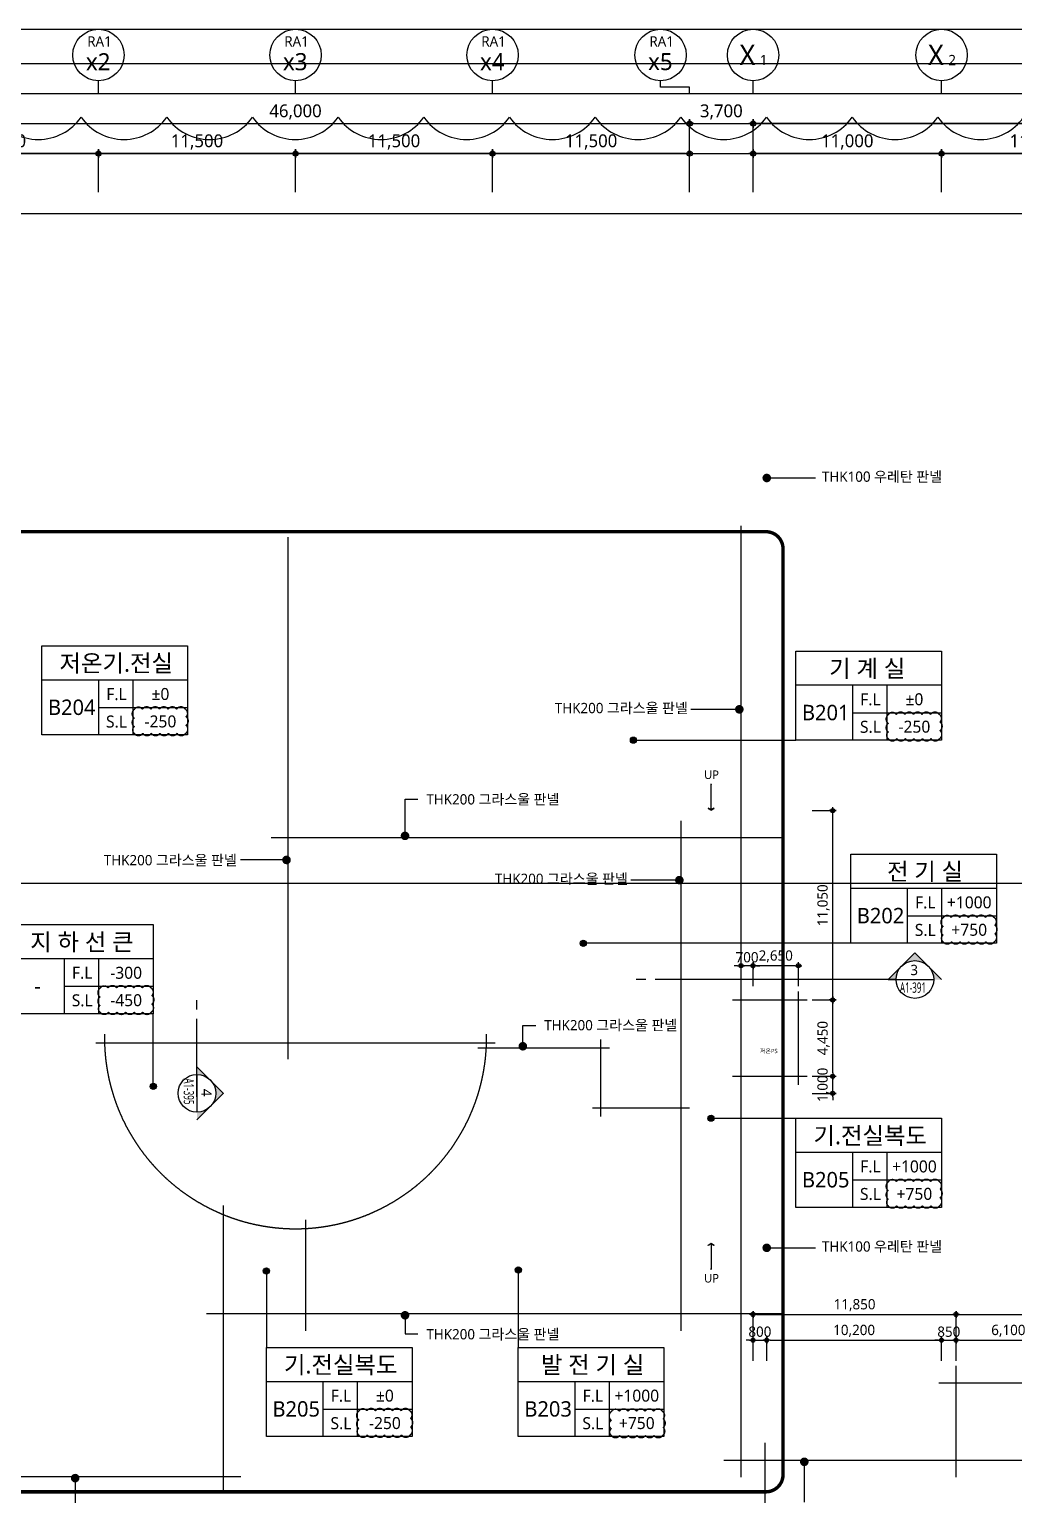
# Model space of a CAD drawing. Header units: millimetres. Extents: x 45782458 to 46215946, y 191740 to 1509539.
# Drawn here: x 45855736 to 45913183, y 1251934 to 1337440 of the extents above; entities that cross this region are included whole.
import ezdxf
from ezdxf.enums import TextEntityAlignment as Align

# ---------------------------------------------------------------- set-up
doc = ezdxf.new("R2010")
doc.units = ezdxf.units.MM
doc.header["$LTSCALE"] = 1000
doc.header["$MEASUREMENT"] = 0
doc.header["$PDSIZE"] = -10
for name, pattern in [('ACAD_ISO03W100', [30, 12, -18]), ('CEN', [62, 60, -1, 0, -1]), ('SYM$0$DASHDOT', [1, 0.5, -0.25, 0, -0.25])]:
    doc.linetypes.add(name, pattern=pattern)
doc.layers.get('0').update_dxf_attribs({"linetype": 'CONTINUOUS'})
doc.layers.get('Defpoints').update_dxf_attribs({"color": 171, "linetype": 'CONTINUOUS'})
for name, color, linetype in [('Center(AR)', 30, 'CEN'), ('DIM', 7, 'CONTINUOUS'), ('LED', 7, 'CONTINUOUS'), ('NDIM', 7, 'CONTINUOUS'), ('SYM', 7, 'CONTINUOUS'), ('SYM(AXIS)', 7, 'CONTINUOUS'), ('SYM(STAIR)', 251, 'CONTINUOUS'), ('TEXT(AXIS)', 2, 'CONTINUOUS'), ('TEXT(MIN)', 7, 'CONTINUOUS'), ('TEXT(노트)', 7, 'CONTINUOUS'), ('TEXT(실명)', 3, 'CONTINUOUS'), ('TEXT-기입', 6, 'CONTINUOUS'), ('TITLE', 7, 'CONTINUOUS'), ('구간정리', 6, 'CONTINUOUS')]:
    doc.layers.add(name, color=color, linetype=linetype)
doc.layers.add('CHECK', color=30, linetype='CONTINUOUS', plot=False)
doc.layers.add('VE변경사항적용-20220616', color=10, linetype='CONTINUOUS', plot=False)
doc.styles.add('CGS', font='cgse', dxfattribs={"bigfont": 'cgs'})
doc.styles.add('TE', font='malgun_0.ttf')
doc.styles.add('나눔바른고딕', font='NanumBarunGothic.ttf')
doc.dimstyles.new('BA', dxfattribs={"dimscale": 500, "dimtxt": 3, "dimasz": 1, "dimexe": 1, "dimexo": 5, "dimgap": 0.9, "dimtad": 1, "dimdec": 0, "dimdsep": 46, "dimlunit": 6, "dimtxsty": 'TE', "dimblk": 'DDD', "dimcen": 2.5, "dimclrd": 256, "dimclre": 256, "dimclrt": 3, "dimazin": 2, "dimtfac": 1, "dimtdec": 0, "dimtix": 1, "dimtmove": 2, "dimatfit": 3, "dimldrblk": 'DDD', "dimfxl": 1, "dimtolj": 1, "dimtzin": 0, "dimarcsym": 2})
doc.dimstyles.new('NDIM 1200', dxfattribs={"dimscale": 500, "dimtxt": 3, "dimasz": 1, "dimexe": 2, "dimexo": 2, "dimgap": 1, "dimtad": 1, "dimdec": 0, "dimdsep": 46, "dimtxsty": 'CGS', "dimblk": 'DOT0', "dimcen": 1, "dimdle": 8, "dimclrd": 2, "dimclre": 2, "dimclrt": 2, "dimadec": 0, "dimazin": 0, "dimtfac": 1, "dimtdec": 0, "dimtix": 1, "dimtmove": 2, "dimatfit": 3, "dimldrblk": 'DOT0', "dimfxl": 1, "dimtolj": 1, "dimtzin": 0, "dimlwd": -1, "dimlwe": -1, "dimarcsym": 0})

# ---------------------------------------------------------------- blocks, each defined once
blk = doc.blocks.new('DDD')
at = {"layer": 'DIM', "color": 0}
for p, q in [((-1, 0), (1, 0)), ((0, -1), (0, 1))]:
    blk.add_line(p, q, dxfattribs=at)
for radius in [0.6, 0.3]:
    blk.add_circle((0, 0), radius, dxfattribs=at)
blk = doc.blocks.new('*D187')
at = {"layer": 'Defpoints', "color": 0, "ltscale": 0.4, "transparency": 16777216}
for p in [(45882772, 1330190), (45882772, 1326690), (45894272, 1326690)]:
    blk.add_point(p, dxfattribs=at)
at = {"layer": 'NDIM', "lineweight": -2, "ltscale": 0.4, "transparency": 16777216}
for p, q in [((45882772, 1327940), (45882772, 1330440)), ((45894022, 1330190), (45883022, 1330190)), ((45894272, 1327940), (45894272, 1330440))]:
    blk.add_line(p, q, dxfattribs=at)
at = {"layer": 'NDIM', "lineweight": -2, "ltscale": 0.4, "transparency": 16777216, "xscale": 250, "yscale": 250, "zscale": 250, "rotation": 180}
blk.add_blockref('DDD', (45882772, 1330190), dxfattribs=at)
at = {"layer": 'NDIM', "lineweight": -2, "ltscale": 0.4, "transparency": 16777216, "xscale": 250, "yscale": 250, "zscale": 250}
blk.add_blockref('DDD', (45894272, 1330190), dxfattribs=at)
at = {"layer": 'NDIM', "color": 3, "ltscale": 0.4, "transparency": 16777216, "insert": (45888522, 1330868), "char_height": 750, "attachment_point": 5, "style": 'TE'}
blk.add_mtext('\\A1;11,500', dxfattribs=at)
blk = doc.blocks.new('*D188')
at = {"layer": 'Defpoints', "color": 0, "ltscale": 0.4, "transparency": 16777216}
for p in [(45871272, 1330190), (45871272, 1326690), (45882772, 1326690)]:
    blk.add_point(p, dxfattribs=at)
at = {"layer": 'NDIM', "lineweight": -2, "ltscale": 0.4, "transparency": 16777216}
for p, q in [((45871272, 1327940), (45871272, 1330440)), ((45882522, 1330190), (45871522, 1330190)), ((45882772, 1327940), (45882772, 1330440))]:
    blk.add_line(p, q, dxfattribs=at)
at = {"layer": 'NDIM', "lineweight": -2, "ltscale": 0.4, "transparency": 16777216, "xscale": 250, "yscale": 250, "zscale": 250, "rotation": 180}
blk.add_blockref('DDD', (45871272, 1330190), dxfattribs=at)
at = {"layer": 'NDIM', "lineweight": -2, "ltscale": 0.4, "transparency": 16777216, "xscale": 250, "yscale": 250, "zscale": 250}
blk.add_blockref('DDD', (45882772, 1330190), dxfattribs=at)
at = {"layer": 'NDIM', "color": 3, "ltscale": 0.4, "transparency": 16777216, "insert": (45877022, 1330868), "char_height": 750, "attachment_point": 5, "style": 'TE'}
blk.add_mtext('\\A1;11,500', dxfattribs=at)
blk = doc.blocks.new('*D189')
at = {"layer": 'Defpoints', "color": 0, "ltscale": 0.4, "transparency": 16777216}
for p in [(45859772, 1330190), (45859772, 1326690), (45871272, 1326690)]:
    blk.add_point(p, dxfattribs=at)
at = {"layer": 'NDIM', "lineweight": -2, "ltscale": 0.4, "transparency": 16777216}
for p, q in [((45859772, 1327940), (45859772, 1330440)), ((45871022, 1330190), (45860022, 1330190)), ((45871272, 1327940), (45871272, 1330440))]:
    blk.add_line(p, q, dxfattribs=at)
at = {"layer": 'NDIM', "lineweight": -2, "ltscale": 0.4, "transparency": 16777216, "xscale": 250, "yscale": 250, "zscale": 250, "rotation": 180}
blk.add_blockref('DDD', (45859772, 1330190), dxfattribs=at)
at = {"layer": 'NDIM', "lineweight": -2, "ltscale": 0.4, "transparency": 16777216, "xscale": 250, "yscale": 250, "zscale": 250}
blk.add_blockref('DDD', (45871272, 1330190), dxfattribs=at)
at = {"layer": 'NDIM', "color": 3, "ltscale": 0.4, "transparency": 16777216, "insert": (45865522, 1330868), "char_height": 750, "attachment_point": 5, "style": 'TE'}
blk.add_mtext('\\A1;11,500', dxfattribs=at)
blk = doc.blocks.new('*D190')
at = {"layer": 'Defpoints', "color": 0, "ltscale": 0.4, "transparency": 16777216}
for p in [(45848272, 1330190), (45848272, 1326690), (45859772, 1326690)]:
    blk.add_point(p, dxfattribs=at)
at = {"layer": 'NDIM', "lineweight": -2, "ltscale": 0.4, "transparency": 16777216}
for p, q in [((45848272, 1327940), (45848272, 1330440)), ((45859522, 1330190), (45848522, 1330190)), ((45859772, 1327940), (45859772, 1330440))]:
    blk.add_line(p, q, dxfattribs=at)
at = {"layer": 'NDIM', "lineweight": -2, "ltscale": 0.4, "transparency": 16777216, "xscale": 250, "yscale": 250, "zscale": 250, "rotation": 180}
blk.add_blockref('DDD', (45848272, 1330190), dxfattribs=at)
at = {"layer": 'NDIM', "lineweight": -2, "ltscale": 0.4, "transparency": 16777216, "xscale": 250, "yscale": 250, "zscale": 250}
blk.add_blockref('DDD', (45859772, 1330190), dxfattribs=at)
at = {"layer": 'NDIM', "color": 3, "ltscale": 0.4, "transparency": 16777216, "insert": (45854022, 1330868), "char_height": 750, "attachment_point": 5, "style": 'TE'}
blk.add_mtext('\\A1;11,500', dxfattribs=at)
blk = doc.blocks.new('*D191')
at = {"layer": 'Defpoints', "color": 0, "ltscale": 0.4, "transparency": 16777216}
for p in [(45894272, 1331940), (45848272, 1326690), (45894272, 1326690)]:
    blk.add_point(p, dxfattribs=at)
at = {"layer": 'NDIM', "lineweight": -2, "ltscale": 0.4, "transparency": 16777216}
for p, q in [((45848272, 1327940), (45848272, 1332190)), ((45848522, 1331940), (45894022, 1331940)), ((45894272, 1327940), (45894272, 1332190))]:
    blk.add_line(p, q, dxfattribs=at)
at = {"layer": 'NDIM', "lineweight": -2, "ltscale": 0.4, "transparency": 16777216, "xscale": 250, "yscale": 250, "zscale": 250, "rotation": 180}
blk.add_blockref('DDD', (45848272, 1331940), dxfattribs=at)
at = {"layer": 'NDIM', "lineweight": -2, "ltscale": 0.4, "transparency": 16777216, "xscale": 250, "yscale": 250, "zscale": 250}
blk.add_blockref('DDD', (45894272, 1331940), dxfattribs=at)
at = {"layer": 'NDIM', "color": 3, "ltscale": 0.4, "transparency": 16777216, "insert": (45871272, 1332616), "char_height": 750, "attachment_point": 5, "style": 'TE'}
blk.add_mtext('\\A1;46,000', dxfattribs=at)
blk = doc.blocks.new('*D192')
at = {"layer": 'Defpoints', "color": 0, "ltscale": 0.4, "transparency": 16777216}
for p in [(45897972, 1331940), (45894272, 1326690), (45897972, 1326690)]:
    blk.add_point(p, dxfattribs=at)
at = {"layer": 'NDIM', "lineweight": -2, "ltscale": 0.4, "transparency": 16777216}
for p, q in [((45894272, 1327940), (45894272, 1332190)), ((45894522, 1331940), (45897722, 1331940)), ((45897972, 1327940), (45897972, 1332190))]:
    blk.add_line(p, q, dxfattribs=at)
at = {"layer": 'NDIM', "lineweight": -2, "ltscale": 0.4, "transparency": 16777216, "xscale": 250, "yscale": 250, "zscale": 250, "rotation": 180}
blk.add_blockref('DDD', (45894272, 1331940), dxfattribs=at)
at = {"layer": 'NDIM', "lineweight": -2, "ltscale": 0.4, "transparency": 16777216, "xscale": 250, "yscale": 250, "zscale": 250}
blk.add_blockref('DDD', (45897972, 1331940), dxfattribs=at)
at = {"layer": 'NDIM', "color": 3, "ltscale": 0.4, "transparency": 16777216, "insert": (45896122, 1332616), "char_height": 750, "attachment_point": 5, "style": 'TE'}
blk.add_mtext('\\A1;3,700', dxfattribs=at)
blk = doc.blocks.new('A$C2F20087E')
at = {"layer": 'SYM(AXIS)'}
blk.add_line((600, 0), (600, 300), dxfattribs=at)
blk.add_circle((600, 900), 600, dxfattribs=at)
blk = doc.blocks.new('*D193')
at = {"layer": 'Defpoints', "color": 0, "ltscale": 0.4, "transparency": 16777216}
for p in [(45897972, 1330190), (45897972, 1326690), (45908972, 1326690)]:
    blk.add_point(p, dxfattribs=at)
at = {"layer": 'NDIM', "lineweight": -2, "ltscale": 0.4, "transparency": 16777216}
for p, q in [((45897972, 1327940), (45897972, 1330440)), ((45908722, 1330190), (45898222, 1330190)), ((45908972, 1327940), (45908972, 1330440))]:
    blk.add_line(p, q, dxfattribs=at)
at = {"layer": 'NDIM', "lineweight": -2, "ltscale": 0.4, "transparency": 16777216, "xscale": 250, "yscale": 250, "zscale": 250, "rotation": 180}
blk.add_blockref('DDD', (45897972, 1330190), dxfattribs=at)
at = {"layer": 'NDIM', "lineweight": -2, "ltscale": 0.4, "transparency": 16777216, "xscale": 250, "yscale": 250, "zscale": 250}
blk.add_blockref('DDD', (45908972, 1330190), dxfattribs=at)
at = {"layer": 'NDIM', "color": 3, "ltscale": 0.4, "transparency": 16777216, "insert": (45903472, 1330868), "char_height": 750, "attachment_point": 5, "style": 'TE'}
blk.add_mtext('\\A1;11,000', dxfattribs=at)
blk = doc.blocks.new('*D194')
at = {"layer": 'Defpoints', "color": 0, "ltscale": 0.4, "transparency": 16777216}
for p in [(45908972, 1330190), (45908972, 1326690), (45919972, 1326690)]:
    blk.add_point(p, dxfattribs=at)
at = {"layer": 'NDIM', "lineweight": -2, "ltscale": 0.4, "transparency": 16777216}
for p, q in [((45908972, 1327940), (45908972, 1330440)), ((45919722, 1330190), (45909222, 1330190)), ((45919972, 1327940), (45919972, 1330440))]:
    blk.add_line(p, q, dxfattribs=at)
at = {"layer": 'NDIM', "lineweight": -2, "ltscale": 0.4, "transparency": 16777216, "xscale": 250, "yscale": 250, "zscale": 250, "rotation": 180}
blk.add_blockref('DDD', (45908972, 1330190), dxfattribs=at)
at = {"layer": 'NDIM', "lineweight": -2, "ltscale": 0.4, "transparency": 16777216, "xscale": 250, "yscale": 250, "zscale": 250}
blk.add_blockref('DDD', (45919972, 1330190), dxfattribs=at)
at = {"layer": 'NDIM', "color": 3, "ltscale": 0.4, "transparency": 16777216, "insert": (45914472, 1330868), "char_height": 750, "attachment_point": 5, "style": 'TE'}
blk.add_mtext('\\A1;11,000', dxfattribs=at)
blk = doc.blocks.new('A$C51E23882')
at = {"layer": 'TITLE'}
blk.add_lwpolyline([(8500, 0), (0, 0), (0, 5200), (8500, 5200)], close=True, dxfattribs=at)
for points in [[(8500, 3200), (0, 3200)], [(3300, 3200), (3300, 0)], [(5300, 3200), (5300, 0)], [(3300, 1600), (8500, 1600)]]:
    blk.add_lwpolyline(points, dxfattribs=at)
at = {"layer": 'TITLE', "style": '나눔바른고딕'}
for s, p in [('F.L', (4352, 2378)), ('S.L', (4352, 778))]:
    blk.add_text(s, height=700, dxfattribs=at).set_placement(p, align=Align.MIDDLE)
blk = doc.blocks.new('*D443')
at = {"layer": 'Defpoints', "color": 0, "ltscale": 0.4, "transparency": 16777216}
for p in [(45915922, 1260951), (45909822, 1259451), (45915922, 1259451)]:
    blk.add_point(p, dxfattribs=at)
at = {"layer": 'NDIM', "lineweight": -2, "ltscale": 0.4, "transparency": 16777216}
for p, q in [((45909822, 1259751), (45909822, 1261151)), ((45910022, 1260951), (45915722, 1260951)), ((45915922, 1259751), (45915922, 1261151))]:
    blk.add_line(p, q, dxfattribs=at)
at = {"layer": 'NDIM', "lineweight": -2, "ltscale": 0.4, "transparency": 16777216, "xscale": 200, "yscale": 200, "zscale": 200, "rotation": 180}
blk.add_blockref('DDD', (45909822, 1260951), dxfattribs=at)
at = {"layer": 'NDIM', "lineweight": -2, "ltscale": 0.4, "transparency": 16777216, "xscale": 200, "yscale": 200, "zscale": 200}
blk.add_blockref('DDD', (45915922, 1260951), dxfattribs=at)
at = {"layer": 'NDIM', "color": 3, "ltscale": 0.4, "transparency": 16777216, "insert": (45912872, 1261493), "char_height": 600, "attachment_point": 5, "style": 'TE'}
blk.add_mtext('\\A1;6,100', dxfattribs=at)
blk = doc.blocks.new('*D446')
at = {"layer": 'Defpoints', "color": 0, "ltscale": 0.4, "transparency": 16777216}
for p in [(45909822, 1262451), (45897972, 1259451), (45909822, 1259451)]:
    blk.add_point(p, dxfattribs=at)
at = {"layer": 'NDIM', "lineweight": -2, "ltscale": 0.4, "transparency": 16777216}
for p, q in [((45897972, 1259751), (45897972, 1262651)), ((45898172, 1262451), (45909622, 1262451)), ((45909822, 1259751), (45909822, 1262651))]:
    blk.add_line(p, q, dxfattribs=at)
at = {"layer": 'NDIM', "lineweight": -2, "ltscale": 0.4, "transparency": 16777216, "xscale": 200, "yscale": 200, "zscale": 200, "rotation": 180}
blk.add_blockref('DDD', (45897972, 1262451), dxfattribs=at)
at = {"layer": 'NDIM', "lineweight": -2, "ltscale": 0.4, "transparency": 16777216, "xscale": 200, "yscale": 200, "zscale": 200}
blk.add_blockref('DDD', (45909822, 1262451), dxfattribs=at)
at = {"layer": 'NDIM', "color": 3, "ltscale": 0.4, "transparency": 16777216, "insert": (45903897, 1262993), "char_height": 600, "attachment_point": 5, "style": 'TE'}
blk.add_mtext('\\A1;11,850', dxfattribs=at)
blk = doc.blocks.new('*D451')
at = {"layer": 'Defpoints', "color": 0, "ltscale": 0.4, "transparency": 16777216}
for p in [(45921747, 1262451), (45909822, 1259451), (45921747, 1259451)]:
    blk.add_point(p, dxfattribs=at)
at = {"layer": 'NDIM', "lineweight": -2, "ltscale": 0.4, "transparency": 16777216}
for p, q in [((45909822, 1259751), (45909822, 1262651)), ((45910022, 1262451), (45921547, 1262451)), ((45921747, 1259751), (45921747, 1262651))]:
    blk.add_line(p, q, dxfattribs=at)
at = {"layer": 'NDIM', "lineweight": -2, "ltscale": 0.4, "transparency": 16777216, "xscale": 200, "yscale": 200, "zscale": 200, "rotation": 180}
blk.add_blockref('DDD', (45909822, 1262451), dxfattribs=at)
at = {"layer": 'NDIM', "lineweight": -2, "ltscale": 0.4, "transparency": 16777216, "xscale": 200, "yscale": 200, "zscale": 200}
blk.add_blockref('DDD', (45921747, 1262451), dxfattribs=at)
at = {"layer": 'NDIM', "color": 3, "ltscale": 0.4, "transparency": 16777216, "insert": (45915785, 1262993), "char_height": 600, "attachment_point": 5, "style": 'TE'}
blk.add_mtext('\\A1;11,925', dxfattribs=at)
blk = doc.blocks.new('*D455')
at = {"layer": 'Defpoints', "color": 0, "ltscale": 0.4, "transparency": 16777216}
for p in [(45909822, 1260951), (45908972, 1259451), (45909822, 1259451)]:
    blk.add_point(p, dxfattribs=at)
at = {"layer": 'NDIM', "lineweight": -2, "ltscale": 0.4, "transparency": 16777216}
for p, q in [((45908772, 1260951), (45908572, 1260951)), ((45908972, 1259751), (45908972, 1261151)), ((45908972, 1260951), (45909822, 1260951)), ((45909822, 1259751), (45909822, 1261151)), ((45910022, 1260951), (45910222, 1260951))]:
    blk.add_line(p, q, dxfattribs=at)
at = {"layer": 'NDIM', "lineweight": -2, "ltscale": 0.4, "transparency": 16777216, "xscale": 200, "yscale": 200, "zscale": 200}
blk.add_blockref('DDD', (45908972, 1260951), dxfattribs=at)
at = {"layer": 'NDIM', "lineweight": -2, "ltscale": 0.4, "transparency": 16777216, "xscale": 200, "yscale": 200, "zscale": 200, "rotation": 180}
blk.add_blockref('DDD', (45909822, 1260951), dxfattribs=at)
at = {"layer": 'NDIM', "color": 3, "ltscale": 0.4, "transparency": 16777216, "insert": (45909397, 1261441), "char_height": 600, "attachment_point": 5, "style": 'TE'}
blk.add_mtext('\\A1;850', dxfattribs=at)
blk = doc.blocks.new('*D456')
at = {"layer": 'Defpoints', "color": 0, "ltscale": 0.4, "transparency": 16777216}
for p in [(45908972, 1260951), (45898772, 1259451), (45908972, 1259451)]:
    blk.add_point(p, dxfattribs=at)
at = {"layer": 'NDIM', "lineweight": -2, "ltscale": 0.4, "transparency": 16777216}
for p, q in [((45898772, 1259751), (45898772, 1261151)), ((45898972, 1260951), (45908772, 1260951)), ((45908972, 1259751), (45908972, 1261151))]:
    blk.add_line(p, q, dxfattribs=at)
at = {"layer": 'NDIM', "lineweight": -2, "ltscale": 0.4, "transparency": 16777216, "xscale": 200, "yscale": 200, "zscale": 200, "rotation": 180}
blk.add_blockref('DDD', (45898772, 1260951), dxfattribs=at)
at = {"layer": 'NDIM', "lineweight": -2, "ltscale": 0.4, "transparency": 16777216, "xscale": 200, "yscale": 200, "zscale": 200}
blk.add_blockref('DDD', (45908972, 1260951), dxfattribs=at)
at = {"layer": 'NDIM', "color": 3, "ltscale": 0.4, "transparency": 16777216, "insert": (45903872, 1261493), "char_height": 600, "attachment_point": 5, "style": 'TE'}
blk.add_mtext('\\A1;10,200', dxfattribs=at)
blk = doc.blocks.new('*D457')
at = {"layer": 'Defpoints', "color": 0, "ltscale": 0.4, "transparency": 16777216}
for p in [(45898772, 1260951), (45897972, 1259451), (45898772, 1259451)]:
    blk.add_point(p, dxfattribs=at)
at = {"layer": 'NDIM', "lineweight": -2, "ltscale": 0.4, "transparency": 16777216}
for p, q in [((45897772, 1260951), (45897572, 1260951)), ((45897972, 1259751), (45897972, 1261151)), ((45897972, 1260951), (45898772, 1260951)), ((45898772, 1259751), (45898772, 1261151)), ((45898972, 1260951), (45899172, 1260951))]:
    blk.add_line(p, q, dxfattribs=at)
at = {"layer": 'NDIM', "lineweight": -2, "ltscale": 0.4, "transparency": 16777216, "xscale": 200, "yscale": 200, "zscale": 200}
blk.add_blockref('DDD', (45897972, 1260951), dxfattribs=at)
at = {"layer": 'NDIM', "lineweight": -2, "ltscale": 0.4, "transparency": 16777216, "xscale": 200, "yscale": 200, "zscale": 200, "rotation": 180}
blk.add_blockref('DDD', (45898772, 1260951), dxfattribs=at)
at = {"layer": 'NDIM', "color": 3, "ltscale": 0.4, "transparency": 16777216, "insert": (45898372, 1261441), "char_height": 600, "attachment_point": 5, "style": 'TE'}
blk.add_mtext('\\A1;800', dxfattribs=at)
blk = doc.blocks.new('*D512')
at = {"layer": 'Defpoints', "color": 0, "ltscale": 0.4, "transparency": 16777216}
for p in [(45901122, 1280801), (45902622, 1280801), (45901122, 1276351)]:
    blk.add_point(p, dxfattribs=at)
at = {"layer": 'NDIM', "lineweight": -2, "ltscale": 0.4, "transparency": 16777216}
for p, q in [((45901422, 1280801), (45902822, 1280801)), ((45902622, 1276551), (45902622, 1280601)), ((45901422, 1276351), (45902822, 1276351))]:
    blk.add_line(p, q, dxfattribs=at)
at = {"layer": 'NDIM', "lineweight": -2, "ltscale": 0.4, "transparency": 16777216, "xscale": 200, "yscale": 200, "zscale": 200}
for p, rotation in [((45902622, 1280801), 90), ((45902622, 1276351), 270)]:
    blk.add_blockref('DDD', p, dxfattribs=dict(at, rotation=rotation))
at = {"layer": 'NDIM', "color": 3, "ltscale": 0.4, "transparency": 16777216, "insert": (45902082, 1278576), "char_height": 600, "attachment_point": 5, "rotation": 90, "style": 'TE'}
blk.add_mtext('\\A1;4,450', dxfattribs=at)
blk = doc.blocks.new('*D513')
at = {"layer": 'Defpoints', "color": 0, "ltscale": 0.4, "transparency": 16777216}
for p in [(45901122, 1291851), (45902622, 1291851), (45901122, 1280801)]:
    blk.add_point(p, dxfattribs=at)
at = {"layer": 'NDIM', "lineweight": -2, "ltscale": 0.4, "transparency": 16777216}
for p, q in [((45901422, 1291851), (45902822, 1291851)), ((45902622, 1281001), (45902622, 1291651)), ((45901422, 1280801), (45902822, 1280801))]:
    blk.add_line(p, q, dxfattribs=at)
at = {"layer": 'NDIM', "lineweight": -2, "ltscale": 0.4, "transparency": 16777216, "xscale": 200, "yscale": 200, "zscale": 200}
for p, rotation in [((45902622, 1291851), 90), ((45902622, 1280801), 270)]:
    blk.add_blockref('DDD', p, dxfattribs=dict(at, rotation=rotation))
at = {"layer": 'NDIM', "color": 3, "ltscale": 0.4, "transparency": 16777216, "insert": (45902080, 1286326), "char_height": 600, "attachment_point": 5, "rotation": 90, "style": 'TE'}
blk.add_mtext('\\A1;11,050', dxfattribs=at)
blk = doc.blocks.new('*D514')
at = {"layer": 'Defpoints', "color": 0, "ltscale": 0.4, "transparency": 16777216}
for p in [(45901122, 1276351), (45902622, 1276351), (45901122, 1275351)]:
    blk.add_point(p, dxfattribs=at)
at = {"layer": 'NDIM', "lineweight": -2, "ltscale": 0.4, "transparency": 16777216}
for p, q in [((45902622, 1276551), (45902622, 1276751)), ((45901422, 1276351), (45902822, 1276351)), ((45902622, 1275351), (45902622, 1276351)), ((45901422, 1275351), (45902822, 1275351)), ((45902622, 1275151), (45902622, 1274951))]:
    blk.add_line(p, q, dxfattribs=at)
at = {"layer": 'NDIM', "lineweight": -2, "ltscale": 0.4, "transparency": 16777216, "xscale": 200, "yscale": 200, "zscale": 200}
for p, rotation in [((45902622, 1276351), 270), ((45902622, 1275351), 90)]:
    blk.add_blockref('DDD', p, dxfattribs=dict(at, rotation=rotation))
at = {"layer": 'NDIM', "color": 3, "ltscale": 0.4, "transparency": 16777216, "insert": (45902080, 1275851), "char_height": 600, "attachment_point": 5, "rotation": 90, "style": 'TE'}
blk.add_mtext('\\A1;1,000', dxfattribs=at)
blk = doc.blocks.new('*D515')
at = {"layer": 'Defpoints', "color": 0, "ltscale": 0.4, "transparency": 16777216}
for p in [(45897972, 1282801), (45897972, 1281301), (45900622, 1281301)]:
    blk.add_point(p, dxfattribs=at)
at = {"layer": 'NDIM', "lineweight": -2, "ltscale": 0.4, "transparency": 16777216}
for p, q in [((45897972, 1281601), (45897972, 1283001)), ((45900422, 1282801), (45898172, 1282801)), ((45900622, 1281601), (45900622, 1283001))]:
    blk.add_line(p, q, dxfattribs=at)
at = {"layer": 'NDIM', "lineweight": -2, "ltscale": 0.4, "transparency": 16777216, "xscale": 200, "yscale": 200, "zscale": 200, "rotation": 180}
blk.add_blockref('DDD', (45897972, 1282801), dxfattribs=at)
at = {"layer": 'NDIM', "lineweight": -2, "ltscale": 0.4, "transparency": 16777216, "xscale": 200, "yscale": 200, "zscale": 200}
blk.add_blockref('DDD', (45900622, 1282801), dxfattribs=at)
at = {"layer": 'NDIM', "color": 3, "ltscale": 0.4, "transparency": 16777216, "insert": (45899297, 1283342), "char_height": 600, "attachment_point": 5, "style": 'TE'}
blk.add_mtext('\\A1;2,650', dxfattribs=at)
blk = doc.blocks.new('*D516')
at = {"layer": 'Defpoints', "color": 0, "ltscale": 0.4, "transparency": 16777216}
for p in [(45897272, 1282801), (45897272, 1281301), (45897972, 1281301)]:
    blk.add_point(p, dxfattribs=at)
at = {"layer": 'NDIM', "lineweight": -2, "ltscale": 0.4, "transparency": 16777216}
for p, q in [((45897072, 1282801), (45896872, 1282801)), ((45897272, 1281601), (45897272, 1283001)), ((45897972, 1282801), (45897272, 1282801)), ((45897972, 1281601), (45897972, 1283001)), ((45898172, 1282801), (45898372, 1282801))]:
    blk.add_line(p, q, dxfattribs=at)
at = {"layer": 'NDIM', "lineweight": -2, "ltscale": 0.4, "transparency": 16777216, "xscale": 200, "yscale": 200, "zscale": 200}
blk.add_blockref('DDD', (45897272, 1282801), dxfattribs=at)
at = {"layer": 'NDIM', "lineweight": -2, "ltscale": 0.4, "transparency": 16777216, "xscale": 200, "yscale": 200, "zscale": 200, "rotation": 180}
blk.add_blockref('DDD', (45897972, 1282801), dxfattribs=at)
at = {"layer": 'NDIM', "color": 3, "ltscale": 0.4, "transparency": 16777216, "insert": (45897622, 1283291), "char_height": 600, "attachment_point": 5, "style": 'TE'}
blk.add_mtext('\\A1;700', dxfattribs=at)
blk = doc.blocks.new('DOT0')
blk.add_line((-3, 0), (3, 0))
at = {"color": 6}
blk.add_circle((0, 0), 0.75, dxfattribs=at)

msp = doc.modelspace()

# ---------------------------------------------------------------- hatches: boundary and pattern name
at = {"ltscale": 10000}
h = msp.add_hatch(color=256, dxfattribs=at)
h.dxf.hatch_style = 1
edge = h.paths.add_edge_path()
edge.add_arc((45888062.6, 1284110.3), 180, 90, 450, ccw=False)
at = {"layer": 'LED'}
h = msp.add_hatch(color=256, dxfattribs=at)
h.dxf.hatch_style = 1
edge = h.paths.add_edge_path()
edge.add_arc((45890992.1, 1295960.6), 180, -90, 270)
h = msp.add_hatch(color=256, dxfattribs=at)
h.dxf.hatch_style = 1
edge = h.paths.add_edge_path()
edge.add_arc((45862972.3, 1275760.3), 180, 66.546659, 426.546659)
h = msp.add_hatch(color=256, dxfattribs=at)
h.dxf.hatch_style = 1
edge = h.paths.add_edge_path()
edge.add_arc((45895522.3, 1273901.3), 180, 90, 450, ccw=False)
h = msp.add_hatch(color=256, dxfattribs=at)
h.dxf.hatch_style = 1
edge = h.paths.add_edge_path()
edge.add_arc((45869572.3, 1264990.8), 180, 0, 360)
h = msp.add_hatch(color=256, dxfattribs=at)
h.dxf.hatch_style = 1
edge = h.paths.add_edge_path()
edge.add_arc((45884272.3, 1265053.2), 180, 0, 360)
at = {"layer": 'SYM'}
h = msp.add_hatch(color=256, dxfattribs=at)
h.paths.add_polyline_path([(45907416.7, 1283550.6), (45906638.9, 1282772.8, -0.4142136), (45908194.5, 1282772.8)])
h.paths.add_polyline_path([(45906638.9, 1282772.8), (45905861, 1281995), (45906316.7, 1281995, -0.1989124)])
h.paths.add_polyline_path([(45908194.5, 1282772.8, -0.1989124), (45908516.7, 1281995), (45908972.3, 1281995)])
h = msp.add_hatch(color=256, dxfattribs=at)
h.paths.add_polyline_path([(45867077.9, 1275354.1), (45866300.1, 1276131.9, -0.4142136), (45866300.1, 1274576.3)])
h.paths.add_polyline_path([(45866300.1, 1276131.9), (45865522.3, 1276909.8), (45865522.3, 1276454.1, -0.1989124)])
h.paths.add_polyline_path([(45866300.1, 1274576.3, -0.1989124), (45865522.3, 1274254.1), (45865522.3, 1273798.5)])

# ---------------------------------------------------------------- linework, layer by layer
at = {"ltscale": 10000}
msp.add_line((45903672.3, 1284110.3), (45888062.6, 1284110.3), dxfattribs=at)
for p, q in [((45906316.7, 1281995), (45908516.7, 1281995)), ((45865522.3, 1276454.1), (45865522.3, 1274254.1))]:
    msp.add_line(p, q)
for points in [[(45890992.1, 1295960.6), (45900472.3, 1295960.6)], [(45862972.3, 1275760.3), (45862972.3, 1280001.3)], [(45895522.3, 1273901.3), (45900472.3, 1273901.3)], [(45869572.3, 1264990.8), (45869572.3, 1260526.4)], [(45884272.3, 1265053.2), (45884272.3, 1260526.4)]]:
    msp.add_lwpolyline(points, dxfattribs=at)
msp.add_circle((45888062.6, 1284110.3), 180, dxfattribs=at)
at = {"layer": 'Center(AR)'}
for p, q in [((45897272.3, 1252951.3), (45897272.3, 1308463.1)), ((45870847.3, 1277351.3), (45870847.3, 1307801.3)), ((45893772.3, 1261501.5), (45893772.3, 1291258.9)), ((45869847.3, 1290276.3), (45899722.3, 1290276.3)), ((45900622.3, 1275851.3), (45900622.3, 1281301.3)), ((45896772.3, 1280801.3), (45901122.3, 1280801.3)), ((45889097.3, 1274001.3), (45889097.3, 1278501.3)), ((45859626.2, 1278301.3), (45882918.4, 1278301.3)), ((45881905.4, 1278001.3), (45889597.3, 1278001.3)), ((45896772.3, 1276351.3), (45901122.3, 1276351.3)), ((45888597.3, 1274501.3), (45894272.3, 1274501.3)), ((45867072.3, 1252001.5), (45867072.3, 1268814.5)), ((45871872.3, 1261501.5), (45871872.3, 1267981.4)), ((45866072.3, 1262501.5), (45899722.3, 1262501.5)), ((45909822.3, 1252951.3), (45909822.3, 1259451.3)), ((45908822.3, 1258451.3), (45922747.3, 1258451.3)), ((45898672.3, 1240563.8), (45898672.3, 1254951.3)), ((45896272.3, 1253951.3), (45966972.4, 1253951.3)), ((45853403.8, 1253001.5), (45868072.3, 1253001.5))]:
    msp.add_line(p, q, dxfattribs=at)
msp.add_arc((45871272.3, 1278601.3), 11150, 178.972219, 1.027781, dxfattribs=at)
at = {"layer": 'CHECK'}
msp.add_lwpolyline([(45853759.9, 1332311.3, 0.5205671), (45858759.9, 1332311.3, 0.5205671), (45863759.9, 1332311.3, 0.5205671), (45868759.9, 1332311.3, 0.5205671), (45873759.9, 1332311.3, 0.5205671), (45878759.9, 1332311.3, 0.5205671), (45883759.9, 1332311.3, 0.5205671), (45888759.9, 1332311.3, 0.5205671), (45893759.9, 1332311.3, 0.5205671), (45898759.9, 1332311.3, 0.5205671), (45903759.9, 1332311.3, 0.5205671), (45908759.9, 1332311.3, 0.5205671), (45913759.9, 1332311.3, 0.5205671), (45918759.9, 1332311.3, 0.5205671), (45923759.9, 1332311.3, 0.5205671), (45928759.9, 1332311.3, 0.5205671), (45933759.9, 1332311.3, 0.5205671), (45938759.9, 1332311.3, 0.5205671), (45943759.9, 1332311.3, 0.5205671), (45948759.9, 1332311.3, 0.5205671), (45953759.9, 1332311.3, 0.5205671)], format="xyb", dxfattribs=at)
at = {"layer": 'Defpoints'}
msp.add_line((45853593.1, 1287626.3), (45966972.3, 1287626.3), dxfattribs=at)
for points in [[(45977722.3, 1199740.2), (45801022.3, 1199740.2), (45801022.3, 1337440.2), (45977722.3, 1337440.2)], [(45975722.3, 1201740.2), (45803022.3, 1201740.2), (45803022.3, 1335440.2), (45975722.3, 1335440.2)], [(45973972.3, 1203490.2), (45804772.3, 1203490.2), (45804772.3, 1333690.2), (45973972.3, 1333690.2)], [(45972222.3, 1205240.2), (45806522.3, 1205240.2), (45806522.3, 1331940.2), (45972222.3, 1331940.2)], [(45970472.3, 1206990.2), (45808272.3, 1206990.2), (45808272.3, 1330190.2), (45970472.3, 1330190.2)], [(45966972.3, 1210490.2), (45811772.3, 1210490.2), (45811772.3, 1326690.2), (45966972.3, 1326690.2)], [(45966972.3, 1210490.2), (45824022.3, 1210490.2), (45824022.3, 1326690.2), (45966972.3, 1326690.2)]]:
    msp.add_lwpolyline(points, close=True, dxfattribs=at)
at = {"layer": 'LED', "ltscale": 10000}
for p, q in [((45877662.6, 1292525.7), (45878416.6, 1292525.7)), ((45884538.2, 1279316.6), (45885292.3, 1279316.6)), ((45877662.6, 1261312.8), (45878416.6, 1261312.8))]:
    msp.add_line(p, q, dxfattribs=at)
at = {"layer": 'LED'}
for centre in [(45890992.1, 1295960.6), (45862972.3, 1275760.3), (45895522.3, 1273901.3), (45869572.3, 1264990.8), (45884272.3, 1265053.2)]:
    msp.add_circle(centre, 180, dxfattribs=at)
at = {"layer": 'NDIM', "ltscale": 0.4}
for p, q in [((45897972.3, 1327940.2), (45897972.3, 1332190.2)), ((45966972.3, 1331940.2), (45898222.3, 1331940.2))]:
    msp.add_line(p, q, dxfattribs=at)
at = {"layer": 'SYM'}
for p, q in [((45905861, 1281995), (45907416.7, 1283550.6)), ((45908972.3, 1281995), (45907416.7, 1283550.6)), ((45891708.5, 1281995), (45891158.5, 1281995)), ((45906316.7, 1281995), (45892258.5, 1281995)), ((45905861, 1281995), (45906316.7, 1281995)), ((45865522.3, 1280248.9), (45865522.3, 1280798.9)), ((45865522.3, 1275152), (45865522.3, 1279698.9)), ((45865522.3, 1276907), (45867077.9, 1275351.3)), ((45865522.3, 1276019.6), (45865522.3, 1275108.3)), ((45865522.3, 1273798.5), (45867077.9, 1275354.1))]:
    msp.add_line(p, q, dxfattribs=at)
for centre in [(45907416.7, 1281995), (45865522.3, 1275354.1)]:
    msp.add_circle(centre, 1100, dxfattribs=at)
at = {"layer": 'SYM(AXIS)'}
msp.add_lwpolyline([(45894272.3, 1333690.2), (45894272.3, 1334065.2), (45892579, 1334065.2), (45892579, 1334440.2)], dxfattribs=at)
msp.add_circle((45892579, 1335940.2), 1500, dxfattribs=at)
at = {"layer": 'SYM(STAIR)', "const_width": 50}
for points in [[(45895497.3, 1293376.3, -1), (45895547.3, 1293376.3, -1)], [(45895497.3, 1265101.5, 1), (45895547.3, 1265101.5, 1)]]:
    msp.add_lwpolyline(points, format="xyb", close=True, dxfattribs=at)
at = {"layer": 'SYM(STAIR)'}
for points in [[(45895522.3, 1291876.3), (45895522.3, 1293376.3)], [(45895522.3, 1266601.5), (45895522.3, 1265101.5)]]:
    msp.add_lwpolyline(points, dxfattribs=at)
for points in [[(45895697.5, 1291977.5), (45895683.2, 1292002.3), (45895522.3, 1291909.4), (45895361.4, 1292002.3), (45895347.1, 1291977.5), (45895522.3, 1291876.3)], [(45895697.5, 1266500.3), (45895683.2, 1266475.5), (45895522.3, 1266568.4), (45895361.4, 1266475.5), (45895347.1, 1266500.3), (45895522.3, 1266601.5)]]:
    msp.add_lwpolyline(points, close=True, dxfattribs=at)
at = {"layer": 'VE변경사항적용-20220616', "linetype": 'ACAD_ISO03W100'}
for points in [[(45861857.7, 1296359.8, 0.5205671), (45862357.7, 1296359.8, 0.5205671), (45862857.7, 1296359.8, 0.5205671), (45863357.7, 1296359.8, 0.5205671), (45863857.7, 1296359.8, 0.5205671), (45864357.7, 1296359.8, 0.5205671), (45864857.7, 1296359.8, 0.5205671), (45864890.7, 1296826.8, 0.5205671), (45864890.7, 1297326.8, 0.5205671), (45864834.3, 1297770.4, 0.5205671), (45864334.3, 1297770.4, 0.5205671), (45863834.3, 1297770.4, 0.5205671), (45863334.3, 1297770.4, 0.5205671), (45862834.3, 1297770.4, 0.5205671), (45862334.3, 1297770.4, 0.5205671), (45861857.7, 1297747.1, 0.5205671), (45861857.7, 1297247.1, 0.5205671), (45861857.7, 1296747.1, 0.5205671)], [(45905857.7, 1296052.5, 0.5205671), (45906357.7, 1296052.5, 0.5205671), (45906857.7, 1296052.5, 0.5205671), (45907357.7, 1296052.5, 0.5205671), (45907857.7, 1296052.5, 0.5205671), (45908357.7, 1296052.5, 0.5205671), (45908857.7, 1296052.5, 0.5205671), (45908890.7, 1296519.4, 0.5205671), (45908890.7, 1297019.4, 0.5205671), (45908834.3, 1297463.1, 0.5205671), (45908334.3, 1297463.1, 0.5205671), (45907834.3, 1297463.1, 0.5205671), (45907334.3, 1297463.1, 0.5205671), (45906834.3, 1297463.1, 0.5205671), (45906334.3, 1297463.1, 0.5205671), (45905857.7, 1297439.7, 0.5205671), (45905857.7, 1296939.7, 0.5205671), (45905857.7, 1296439.7, 0.5205671)], [(45909057.7, 1284202.1, 0.5205671), (45909557.7, 1284202.1, 0.5205671), (45910057.7, 1284202.1, 0.5205671), (45910557.7, 1284202.1, 0.5205671), (45911057.7, 1284202.1, 0.5205671), (45911557.7, 1284202.1, 0.5205671), (45912057.7, 1284202.1, 0.5205671), (45912090.7, 1284669.1, 0.5205671), (45912090.7, 1285169.1, 0.5205671), (45912034.3, 1285612.7, 0.5205671), (45911534.3, 1285612.7, 0.5205671), (45911034.3, 1285612.7, 0.5205671), (45910534.3, 1285612.7, 0.5205671), (45910034.3, 1285612.7, 0.5205671), (45909534.3, 1285612.7, 0.5205671), (45909057.7, 1285589.4, 0.5205671), (45909057.7, 1285089.4, 0.5205671), (45909057.7, 1284589.4, 0.5205671)], [(45859857.7, 1280093.1, 0.5205671), (45860357.7, 1280093.1, 0.5205671), (45860857.7, 1280093.1, 0.5205671), (45861357.7, 1280093.1, 0.5205671), (45861857.7, 1280093.1, 0.5205671), (45862357.7, 1280093.1, 0.5205671), (45862857.7, 1280093.1, 0.5205671), (45862890.7, 1280560.1, 0.5205671), (45862890.7, 1281060.1, 0.5205671), (45862834.3, 1281503.8, 0.5205671), (45862334.3, 1281503.8, 0.5205671), (45861834.3, 1281503.8, 0.5205671), (45861334.3, 1281503.8, 0.5205671), (45860834.3, 1281503.8, 0.5205671), (45860334.3, 1281503.8, 0.5205671), (45859857.7, 1281480.4, 0.5205671), (45859857.7, 1280980.4, 0.5205671), (45859857.7, 1280480.4, 0.5205671)], [(45905857.7, 1268793.1, 0.5205671), (45906357.7, 1268793.1, 0.5205671), (45906857.7, 1268793.1, 0.5205671), (45907357.7, 1268793.1, 0.5205671), (45907857.7, 1268793.1, 0.5205671), (45908357.7, 1268793.1, 0.5205671), (45908857.7, 1268793.1, 0.5205671), (45908890.7, 1269260.1, 0.5205671), (45908890.7, 1269760.1, 0.5205671), (45908834.3, 1270203.8, 0.5205671), (45908334.3, 1270203.8, 0.5205671), (45907834.3, 1270203.8, 0.5205671), (45907334.3, 1270203.8, 0.5205671), (45906834.3, 1270203.8, 0.5205671), (45906334.3, 1270203.8, 0.5205671), (45905857.7, 1270180.4, 0.5205671), (45905857.7, 1269680.4, 0.5205671), (45905857.7, 1269180.4, 0.5205671)], [(45874957.7, 1255418.2, 0.5205671), (45875457.7, 1255418.2, 0.5205671), (45875957.7, 1255418.2, 0.5205671), (45876457.7, 1255418.2, 0.5205671), (45876957.7, 1255418.2, 0.5205671), (45877457.7, 1255418.2, 0.5205671), (45877957.7, 1255418.2, 0.5205671), (45877990.7, 1255885.2, 0.5205671), (45877990.7, 1256385.2, 0.5205671), (45877934.3, 1256828.8, 0.5205671), (45877434.3, 1256828.8, 0.5205671), (45876934.3, 1256828.8, 0.5205671), (45876434.3, 1256828.8, 0.5205671), (45875934.3, 1256828.8, 0.5205671), (45875434.3, 1256828.8, 0.5205671), (45874957.7, 1256805.5, 0.5205671), (45874957.7, 1256305.5, 0.5205671), (45874957.7, 1255805.5, 0.5205671)], [(45889696.5, 1255392.1, 0.5205671), (45890196.5, 1255392.1, 0.5205671), (45890696.5, 1255392.1, 0.5205671), (45891196.5, 1255392.1, 0.5205671), (45891696.5, 1255392.1, 0.5205671), (45892196.5, 1255392.1, 0.5205671), (45892696.5, 1255392.1, 0.5205671), (45892729.5, 1255859.1, 0.5205671), (45892729.5, 1256359.1, 0.5205671), (45892673.2, 1256802.7, 0.5205671), (45892173.2, 1256802.7, 0.5205671), (45891673.2, 1256802.7, 0.5205671), (45891173.2, 1256802.7, 0.5205671), (45890673.2, 1256802.7, 0.5205671), (45890173.2, 1256802.7, 0.5205671), (45889696.5, 1256779.4, 0.5205671), (45889696.5, 1256279.4, 0.5205671), (45889696.5, 1255779.4, 0.5205671)]]:
    msp.add_lwpolyline(points, format="xyb", close=True, dxfattribs=at)
at = {"layer": '구간정리', "linetype": 'SYM$0$DASHDOT', "ltscale": 2, "const_width": 200}
msp.add_lwpolyline([(45847247.3, 1308126.3), (45898722.3, 1308126.3, -0.4142136), (45899722.3, 1307126.3), (45899722.3, 1253101.3, -0.4142136), (45898722.3, 1252101.3), (45847247.3, 1252101.3, -0.4142136), (45846247.3, 1253101.3), (45846247.3, 1307126.3, -0.4142136)], format="xyb", close=True, dxfattribs=at)

# ---------------------------------------------------------------- block references
for p, xscale, yscale, zscale in [((45858272.3, 1333690.2), 2.500000000000013, 2.500000000000013, 2.500000000000013), ((45869772.3, 1333690.2), 2.500000000000013, 2.500000000000013, 2.500000000000013), ((45881272.3, 1333690.2), 2.500000000000013, 2.500000000000013, 2.500000000000013), ((45896472.3, 1333690.2), 2.5, 2.5, 2.5), ((45907472.3, 1333690.2), 2.5, 2.5, 2.5)]:
    msp.add_blockref('A$C2F20087E', p, dxfattribs=dict(xscale=xscale, yscale=yscale, zscale=zscale))
for p in [(45856472.3, 1296268), (45900472.3, 1295960.6), (45903672.3, 1284110.3), (45854472.3, 1280001.3), (45900472.3, 1268701.3), (45869572.3, 1255326.4), (45884272.3, 1255326.4)]:
    msp.add_blockref('A$C51E23882', p)
at = {"layer": 'NDIM', "ltscale": 0.4, "xscale": 250, "yscale": 250, "zscale": 250, "rotation": 180}
msp.add_blockref('DDD', (45897972.3, 1331940.2), dxfattribs=at)

# ---------------------------------------------------------------- texts
at = {"layer": 'TEXT(AXIS)', "style": '나눔바른고딕'}
for p in [(45859831.7, 1336734.7), (45871331.7, 1336734.7), (45882831.7, 1336734.7), (45892638.4, 1336734.7)]:
    msp.add_text('RA1', height=600, dxfattribs=at).set_placement(p, align=Align.MIDDLE_CENTER)
for s, height, p in [('X', 1200, (45897643.2, 1335950.1)), ('X', 1200, (45908643.2, 1335950.1)), ('x2', 1000, (45859755.6, 1335552.7)), ('x3', 1000, (45871255.6, 1335552.7)), ('x4', 1000, (45882755.6, 1335552.7)), ('x5', 1000, (45892562.3, 1335552.7)), ('1', 600, (45898591.3, 1335650.2)), ('2', 600, (45909591.3, 1335650.2))]:
    msp.add_text(s, height=height, dxfattribs=at).set_placement(p, align=Align.MIDDLE)
at = {"layer": 'TEXT(MIN)', "style": '나눔바른고딕'}
for s, p in [('THK100 우레탄 판넬', (45909002.8, 1311337.6)), ('THK200 그라스울 판넬', (45894167.7, 1297836.4)), ('THK200 그라스울 판넬', (45886672.2, 1292508.3)), ('THK200 그라스울 판넬', (45867847.5, 1288960)), ('THK200 그라스울 판넬', (45890667.7, 1287872.3)), ('THK200 그라스울 판넬', (45893547.9, 1279330.7)), ('THK100 우레탄 판넬', (45909002.8, 1266416.5)), ('THK200 그라스울 판넬', (45886672.2, 1261295.4))]:
    msp.add_text(s, height=600, dxfattribs=at).set_placement(p, align=Align.MIDDLE_RIGHT)
for s, height, p in [('UP', 500, (45895548.8, 1293944.3)), ('저온PS', 250, (45898891.9, 1277823.6)), ('UP', 500, (45895548.8, 1264564.1))]:
    msp.add_text(s, height=height, dxfattribs=at).set_placement(p, align=Align.MIDDLE_CENTER)
at = {"layer": 'TEXT(노트)', "style": '나눔바른고딕'}
msp.add_text('3', height=600, dxfattribs=at).set_placement((45907151.4, 1282252.1))
at = {"layer": 'TEXT(노트)', "style": '나눔바른고딕', "width": 0.6}
msp.add_text('A1-391', height=600, dxfattribs=at).set_placement((45906543.7, 1281221.7))
msp.add_text('A1-395', height=600, rotation=270, dxfattribs=at).set_placement((45864749.1, 1276227.1))
at = {"layer": 'TEXT(노트)', "style": '나눔바른고딕'}
msp.add_text('4', height=600, rotation=270, dxfattribs=at).set_placement((45865779.5, 1275619.4))
at = {"layer": 'TEXT(실명)', "style": '나눔바른고딕'}
for s, p in [('저온기.전실', (45860810, 1300462.1)), ('기 계 실', (45904634.6, 1300154.8)), ('전 기 실', (45908010, 1288304.5)), ('지 하 선 큰', (45858810, 1284195.5)), ('기.전실복도', (45904810, 1272895.5)), ('기.전실복도', (45873910, 1259520.5)), ('발 전 기 실', (45888610, 1259520.5))]:
    msp.add_text(s, height=1000, dxfattribs=at).set_placement(p, align=Align.MIDDLE)
at = {"layer": 'TEXT-기입', "style": '나눔바른고딕'}
for s, height, p in [('±0', 700, (45863388.4, 1298655.9)), ('B204', 900, (45858213.6, 1297881.3)), ('B201', 900, (45902213.6, 1297574)), ('±0', 700, (45907388.4, 1298348.5)), ('-250', 700, (45863388.4, 1297055.9)), ('-250', 700, (45907388.4, 1296748.5)), ('B202', 900, (45905413.6, 1285723.6)), ('+1000', 700, (45910588.4, 1286498.2)), ('+750', 700, (45910588.4, 1284898.2)), ('-300', 700, (45861388.4, 1282389.2)), ('-', 900, (45856213.6, 1281614.7)), ('-450', 700, (45861388.4, 1280789.2)), ('B205', 900, (45902213.6, 1270314.7)), ('+1000', 700, (45907388.4, 1271089.2)), ('+750', 700, (45907388.4, 1269489.2)), ('±0', 700, (45876488.4, 1257714.3)), ('+1000', 700, (45891188.4, 1257714.3)), ('B205', 900, (45871313.6, 1256939.7)), ('B203', 900, (45886013.6, 1256939.7)), ('-250', 700, (45876488.4, 1256114.3)), ('+750', 700, (45891188.4, 1256114.3))]:
    msp.add_text(s, height=height, dxfattribs=at).set_placement(p, align=Align.MIDDLE)

# ---------------------------------------------------------------- dimensions: what is measured, and where the dimension line sits
at = {"layer": 'NDIM', "ltscale": 0.4}
for base, p1, p2, override, picture, middle in [((45894272.3, 1331940.2), (45848272.3, 1326690.2), (45894272.3, 1326690.2), {"dimscale": 250}, '*D191', (45871272.3, 1332615.6)), ((45897972.3, 1331940.2), (45894272.3, 1326690.2), (45897972.3, 1326690.2), {"dimscale": 250}, '*D192', (45896122.3, 1332615.6)), ((45848272.3, 1330190.2), (45859772.3, 1326690.2), (45848272.3, 1326690.2), {"dimscale": 250}, '*D190', (45854022.3, 1330867.6)), ((45859772.3, 1330190.2), (45871272.3, 1326690.2), (45859772.3, 1326690.2), {"dimscale": 250}, '*D189', (45865522.3, 1330867.6)), ((45871272.3, 1330190.2), (45882772.3, 1326690.2), (45871272.3, 1326690.2), {"dimscale": 250}, '*D188', (45877022.3, 1330867.6)), ((45882772.3, 1330190.2), (45894272.3, 1326690.2), (45882772.3, 1326690.2), {"dimscale": 250}, '*D187', (45888522.3, 1330867.6)), ((45909822.3, 1262451.3), (45897972.3, 1259451.3), (45909822.3, 1259451.3), {"dimscale": 200, "dimexo": 1.5}, '*D446', (45903897.3, 1262993.3)), ((45921747.3, 1262451.3), (45909822.3, 1259451.3), (45921747.3, 1259451.3), {"dimscale": 200, "dimexo": 1.5}, '*D451', (45915784.8, 1262993.3)), ((45898772.3, 1260951.3), (45897972.3, 1259451.3), (45898772.3, 1259451.3), {"dimscale": 200, "dimexo": 1.5}, '*D457', (45898372.3, 1261441.3)), ((45908972.3, 1260951.3), (45898772.3, 1259451.3), (45908972.3, 1259451.3), {"dimscale": 200, "dimexo": 1.5}, '*D456', (45903872.3, 1261493.3)), ((45909822.3, 1260951.3), (45908972.3, 1259451.3), (45909822.3, 1259451.3), {"dimscale": 200, "dimexo": 1.5}, '*D455', (45909397.3, 1261441.3)), ((45915922.3, 1260951.3), (45909822.3, 1259451.3), (45915922.3, 1259451.3), {"dimscale": 200, "dimexo": 1.5}, '*D443', (45912872.3, 1261493.3))]:
    dim = msp.add_linear_dim(base=base, p1=p1, p2=p2, dimstyle='BA', override=override, dxfattribs=at)
    dim.commit()
    dim.dimension.update_dxf_attribs({"geometry": picture, "text_midpoint": middle})
for base, p1, p2, angle, override, picture, middle in [((45897972.3, 1330190.2), (45908972.3, 1326690.2), (45897972.3, 1326690.2), 180, {"dimscale": 250}, '*D193', (45903472.3, 1330867.6)), ((45908972.3, 1330190.2), (45919972.3, 1326690.2), (45908972.3, 1326690.2), 180, {"dimscale": 250}, '*D194', (45914472.3, 1330867.6)), ((45902622.3, 1291851.3), (45901122.3, 1280801.3), (45901122.3, 1291851.3), 90, {"dimscale": 200, "dimexo": 1.5}, '*D513', (45902080.4, 1286326.3)), ((45897272.3, 1282801.3), (45897972.3, 1281301.3), (45897272.3, 1281301.3), 180, {"dimscale": 200, "dimexo": 1.5}, '*D516', (45897622.3, 1283291.3)), ((45897972.3, 1282801.3), (45900622.3, 1281301.3), (45897972.3, 1281301.3), 180, {"dimscale": 200, "dimexo": 1.5}, '*D515', (45899297.3, 1283341.7)), ((45902622.3, 1280801.3), (45901122.3, 1276351.3), (45901122.3, 1280801.3), 90, {"dimscale": 200, "dimexo": 1.5}, '*D512', (45902082, 1278576.3)), ((45902622.3, 1276351.3), (45901122.3, 1275351.3), (45901122.3, 1276351.3), 90, {"dimscale": 200, "dimexo": 1.5}, '*D514', (45902080.4, 1275851.3))]:
    dim = msp.add_linear_dim(base=base, p1=p1, p2=p2, angle=angle, dimstyle='BA', override=override, dxfattribs=at)
    dim.commit()
    dim.dimension.update_dxf_attribs({"geometry": picture, "text_midpoint": middle})

# ---------------------------------------------------------------- leaders
at = {"layer": 'LED', "ltscale": 10000}
for points in [[(45898772.3, 1311259.4), (45901607.9, 1311259.4)], [(45897172.3, 1297758.2), (45894336.7, 1297758.2)], [(45877662.6, 1290376.3), (45877662.6, 1292525.7)], [(45870747.3, 1288972.2), (45868070.1, 1288972.2)], [(45893672.3, 1287794.1), (45890836.7, 1287794.1)], [(45884538.2, 1278101.3), (45884538.2, 1279316.6)], [(45898772.3, 1266338.3), (45901607.9, 1266338.3)], [(45877662.6, 1262401.5), (45877662.6, 1261312.8)], [(45900963.9, 1253851.3), (45900963.9, 1251506.7)], [(45858414.1, 1252901.5), (45858414.1, 1250556.8)]]:
    msp.add_leader(points, dimstyle='NDIM 1200', override={"dimasz": 1, "dimtad": 0, "dimclrd": 256, "dimldrblk": 'Dot'}, dxfattribs=at)

doc.saveas('drawing.dxf')
